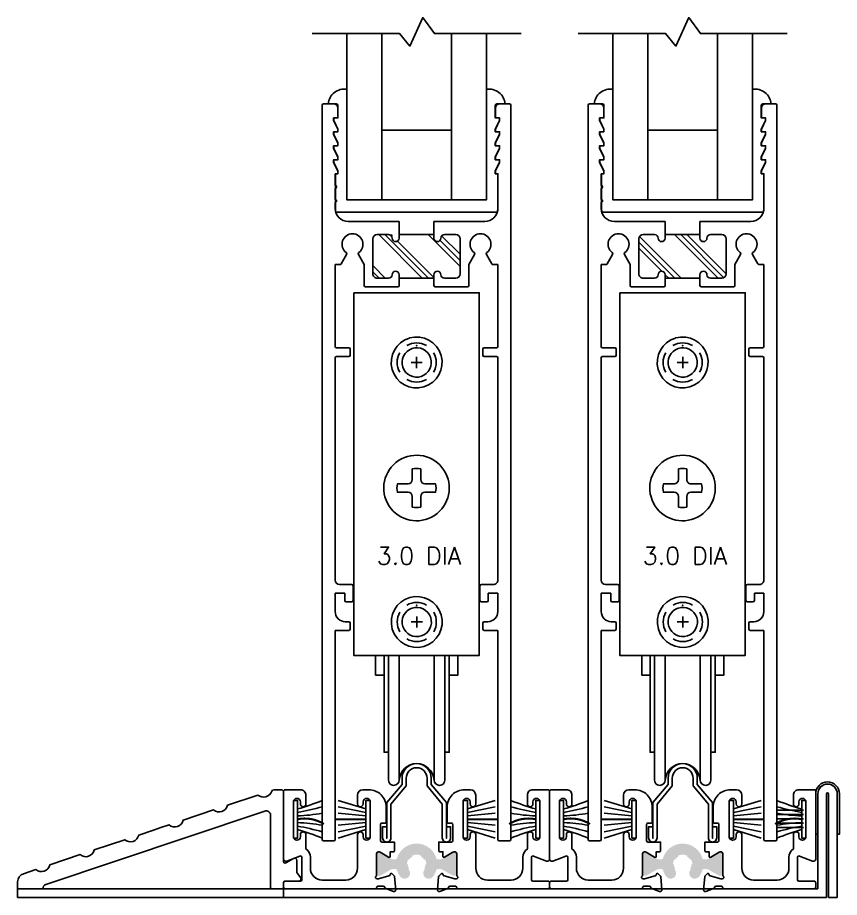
# Model space of a CAD drawing. Extents: x -239 to 68, y 0 to 111.
# Drawn here: x -4.44 to 1.46, y 9.12 to 15.42 of the extents above; entities that cross this region are included whole.
import ezdxf
from ezdxf.enums import TextEntityAlignment as Align

# ---------------------------------------------------------------- set-up
doc = ezdxf.new("R2010")
doc.units = 0
doc.header["$LTSCALE"] = 0.25
doc.header["$MEASUREMENT"] = 0
doc.layers.get('0').update_dxf_attribs({"linetype": 'CONTINUOUS'})
for name, color, linetype in [('FRAME', 1, 'CONTINUOUS'), ('GLASS', 7, 'CONTINUOUS'), ('HARDWARE', 7, 'CONTINUOUS'), ('HEM COVER', 4, 'CONTINUOUS'), ('RISER', 7, 'CONTINUOUS'), ('SEAL', 7, 'CONTINUOUS'), ('SILL-PAN', 7, 'CONTINUOUS'), ('VENT', 5, 'CONTINUOUS')]:
    doc.layers.add(name, color=color, linetype=linetype)
doc.styles.get("Standard").update_dxf_attribs({"font": 'simplex.shx'})

# ---------------------------------------------------------------- blocks, each defined once
blk = doc.blocks.new('*U62')
blk.add_lwpolyline([(1.178999999999973, 0.4999999999999998), (1.161000000000001, 0.4999999999999998), (1.161000000000001, 0.480000000000018), (1.190999999999974, 0.4199999999999589), (1.190999999999974, 0.399999999999977), (1.161000000000001, 0.399999999999977), (1.161000000000001, 0.3799999999999952), (1.190999999999974, 0.3200000000000498), (1.190999999999974, 0.300000000000068), (1.161000000000001, 0.300000000000068), (1.161000000000001, 0.2800000000000862), (1.190999999999974, 0.2200000000000271), (1.190999999999974, 0.2000000000000453), (1.161000000000001, 0.2000000000000453), (1.161000000000001, 0.1800000000000634), (1.190999999999974, 0.1200000000000043), (1.190999999999974, 0.1000000000000225), (1.161000000000001, 0.1000000000000225), (1.161000000000001, 0.03100000000006253, 0.4142139999999954), (1.192000000000007, -2.220446049250313e-16), (1.230339869376507, -2.220446049250313e-16, -0.4380244531848635), (1.096000254952798, -0.1052151629097582), (1.096000254952799, 0.6874999999999998), (0.09600025495279851, 0.6875), (0.09600025495279807, -0.105215162909758, -0.438024453184864), (-0.03833935947085365, 0), (0, 0, 0.4142139999999956), (0.03099999999994907, 0.03100000000006276), (0.03100000000000591, 0.1000000000000227), (0.0009999999999763531, 0.1000000000000227), (0.0009999999999763531, 0.1200000000000045), (0.03100000000000591, 0.1800000000000637), (0.03100000000000591, 0.2000000000000455), (0.0009999999999763531, 0.2000000000000455), (0.0009999999999763531, 0.2200000000000273), (0.03100000000000591, 0.2800000000000864), (0.03100000000000591, 0.3000000000000682), (0.0009999999999763531, 0.3000000000000682), (0.0009999999999763531, 0.32000000000005), (0.03100000000000591, 0.3799999999999955), (0.03100000000000591, 0.3999999999999773), (0.0009999999999763531, 0.3999999999999773), (0.0009999999999763531, 0.4199999999999591), (0.03100000000000591, 0.4800000000000182), (0.03100000000000591, 0.5), (0.01299999999997681, 0.5), (0.01299999999997681, 0.7133754257187093), (0.01300019121464402, 0.7490000000000236, -0.07261590053226498), (0.01692404846613726, 0.7758754257185956), (1.175076333963091, 0.7758754257185954, -0.07261590053111118), (1.179000191214641, 0.7490000000000234), (1.178999999999974, 0.713375425718709)], format="xyb", close=True)
at = {"layer": 'GLASS'}
for p, q in [((0.0959932770964023, -0.5044241481047927), (0.09600025495279851, 0.6874999999999999)), ((0.09600025495279851, 0.6874999999999999), (1.096000254952799, 0.6874999999999999)), ((0.3460002549527985, 0.6874999999999999), (0.3459932770964023, -0.5044241481047927)), ((0.8459932770964023, -0.5044241481047927), (0.8460002549527985, 0.6874999999999999)), ((1.096000254952799, 0.6874999999999999), (1.095993277096402, -0.5044241481047927)), ((0.8460002549527985, 0.1874999999999999), (0.3460002549527985, 0.1874999999999999))]:
    blk.add_line(p, q, dxfattribs=at)
blk = doc.blocks.new('3752 RISER')
at = {"color": 1}
blk.add_lwpolyline([(0.1218843201728106, -0.3641737218113388), (0.09500000000000419, -0.3276602540378466), (0.09500000000000419, -0.2405247913859316, 0.5773502691896355), (0.07100000000000328, -0.2266683849253806), (0.01500000000000234, -0.2590000000000021, -0.5773502691896304), (1.77635683940025e-15, -0.2503397459621564), (-1.77635683940025e-15, 0.2503397459621564, 0.414213562373091), (-0.01600000000000179, 0.2663397459621546), (-0.07014949138756954, 0.2663397459621546, 0.3218493606504528), (-0.08531048291560417, 0.2554528991856433, -0.5303409811657501), (-0.184236502029675, 0.2280456685153265), (-0.4021101889183942, 0.1549996478231659, -0.564932682866004), (-0.5028087322722588, 0.1212386738086391), (-0.7206824191609691, 0.04819265311646426, -0.5649326828659461), (-0.8213809625148336, 0.01443167910195164), (-0.8798903550093886, -0.005184633247994341), (-0.9325035645684343, -0.02282414561415358), (-1.039254649403535, -0.05861434159021606, -0.564932682866004), (-1.1399531927574, -0.09237531560474643), (-1.357826879646109, -0.1654213362969212, -0.5649326828659461), (-1.458525422999974, -0.1991823103114303), (-1.676399109888662, -0.2722283310035944, -0.5649326828660137), (-1.777097653242528, -0.3059893050181106), (-1.865708433547066, -0.3356976419178341, 0.3223425503140719), (-1.907999999999999, -0.3944818034506898), (-1.907999999999999, -0.4436602540378463), (-1.727101774400115, -0.4436602540378463, -0.3249412314732663), (-1.705957363416056, -0.4139764934019734), (-0.1697931056517668, 0.1010498402577316), (-0.1348542167735314, 0.1127637229041678, -0.5124674007691762), (-0.09399999999999942, 0.08337164213773995), (-0.09399999999999942, -0.3858344081262803), (-0.09399999999999942, -0.4336602540378447, 0.4142135623730951), (-0.08399999999999963, -0.4436602540378463), (-0.00999999999999801, -0.4436602540378463, 0.414213562373108), (1.77635683940025e-15, -0.4336602540378447), (1.77635683940025e-15, -0.3996602540378458, -0.4142135623730951), (0.01000000000000156, -0.3896602540378442), (0.1090000000000018, -0.3896602540378442, 0.614985551733185)], format="xyb", close=True, dxfattribs=at)
blk = doc.blocks.new('3749-SILL')
h = blk.add_hatch(color=7)
h.dxf.hatch_style = 1
edge = h.paths.add_edge_path()
edge.add_arc((0.9540000000000077, -0.5239998801021031), 0.06889742808219167, 59.999999999995, 119.9999999999948, ccw=False)
edge.add_line((0.9884487140411125, -0.4643329571275103), (0.985495967123299, -0.4694472648110448))
edge.add_arc((0.9540000000000077, -0.523999880102096), 0.06299193424657525, 30.000000000000625, 59.99999999999619, ccw=False)
edge.add_line((1.008552615291066, -0.4925039129788047), (1.013666922974593, -0.4895511660610055))
edge.add_arc((0.9540000000000077, -0.5239998801021031), 0.06889742808219167, 5.9117155615240335e-12, 30.000000000002785, ccw=False)
edge.add_line((1.022897428082203, -0.523999880102096), (1.01699193424659, -0.523999880102096))
edge.add_arc((0.9540000000000077, -0.523999880102096), 0.06299193424657525, -30.000000000000625, 0, ccw=False)
edge.add_line((1.008552615291066, -0.5554958472253873), (1.013666922974593, -0.5584485941432007))
edge.add_arc((0.9540000000000077, -0.5239998801021031), 0.06889742808219167, 323.1301023541607, 329.99999999999716, ccw=False)
edge.add_arc((1.040613909589055, -0.588960312293878), 0.03936995890410953, 143.1301023541601, 323.1301023541457)
edge.add_arc((0.9540000000000077, -0.5239998801021031), 0.1476373458904107, 323.1301023541566, 343.8304322988947)
edge.add_arc((1.103359578905156, -0.5673068348966197), 0.007873991780821906, 90, 163.8304322988909, ccw=False)
edge.add_line((1.103359578905156, -0.5594328431158004), (1.125148285231191, -0.5594328431158004))
edge.add_arc((1.125148285231191, -0.5909288102390864), 0.03149596712328762, 60.00000000001222, 90, ccw=False)
edge.add_line((1.140896268792829, -0.5636525025935555), (1.213589360971767, -0.6056218789312968))
edge.add_arc((1.21752635686218, -0.5988028020199128), 0.007873991780821906, 239.9999999999947, 270)
edge.add_line((1.21752635686218, -0.606676793800732), (1.225652716438361, -0.606676793800732))
edge.add_arc((1.225652716438361, -0.5909288102390864), 0.01574798356164381, 270, 360)
edge.add_line((1.241400700000014, -0.5909288102390864), (1.241400700000014, -0.4570709499651144))
edge.add_arc((1.225652716438361, -0.4570709499651144), 0.01574798356164381, 0, 90)
edge.add_line((1.225652716438361, -0.4413229664034688), (1.217526356862166, -0.4413229664034759))
edge.add_arc((1.217526356862166, -0.4491969581842881), 0.007873991780821906, 90, 119.9999999999416)
edge.add_line((1.213589360971767, -0.4423778812729111), (1.140896268792829, -0.4843472576106365))
edge.add_arc((1.125148285231191, -0.4570709499651144), 0.03149596712328762, 270, 299.9999999999958, ccw=False)
edge.add_line((1.125148285231191, -0.4885669170883986), (1.103359578905156, -0.4885669170883986))
edge.add_arc((1.103359578905156, -0.4806929253075793), 0.007873991780821906, 196.1695677010595, 270, ccw=False)
edge.add_arc((0.9540000000000077, -0.5239998801021031), 0.1476373458904107, 16.16956770111066, 90)
edge.add_arc((0.9540000000000077, -0.5239998801021031), 0.1476373458904107, 90, 163.8304322988893)
edge.add_arc((0.8046404210948594, -0.4806929253075793), 0.007873991780821906, 270, 343.8304322989405, ccw=False)
edge.add_line((0.8046404210948594, -0.4885669170883986), (0.7828517147688245, -0.4885669170883986))
edge.add_arc((0.7828517147688245, -0.4570709499651144), 0.03149596712328762, 239.9999999999818, 270, ccw=False)
edge.add_line((0.7671037312071718, -0.4843472576106365), (0.6944106390282485, -0.4423778812729111))
edge.add_arc((0.6904736431378353, -0.4491969581842881), 0.007873991780821906, 59.99999999996886, 90)
edge.add_line((0.6904736431378353, -0.4413229664034688), (0.6823472835616542, -0.4413229664034759))
edge.add_arc((0.6823472835616542, -0.4570709499651144), 0.01574798356164381, 90, 180)
edge.add_line((0.6665993000000014, -0.4570709499651144), (0.6665993000000014, -0.5909288102390864))
edge.add_arc((0.6823472835616542, -0.5909288102390864), 0.01574798356164381, 180, 270)
edge.add_line((0.6823472835616542, -0.606676793800732), (0.6904736431378353, -0.606676793800732))
edge.add_arc((0.6904736431378353, -0.5988028020199128), 0.007873991780821906, 270, 300.0000000000052)
edge.add_line((0.6944106390282485, -0.6056218789312968), (0.767103731207186, -0.5636525025935555))
edge.add_arc((0.7828517147688245, -0.5909288102390864), 0.03149596712328762, 90, 119.9999999999878, ccw=False)
edge.add_line((0.7828517147688245, -0.5594328431158004), (0.8046404210948594, -0.5594328431158004))
edge.add_arc((0.8046404210948594, -0.5673068348966197), 0.007873991780821906, 16.1695677011092, 90, ccw=False)
edge.add_arc((0.9540000000000077, -0.5239998801021031), 0.1476373458904107, 196.1695677011054, 216.8698976458435)
edge.add_arc((0.8673860904109603, -0.588960312293878), 0.03936995890410953, 216.8698976458544, 396.8698976458398)
edge.add_arc((0.9540000000000077, -0.5239998801021031), 0.06889742808219167, 209.9999999999977, 216.8698976458392, ccw=False)
edge.add_line((0.8943330770254221, -0.5584485941431936), (0.8994473847089637, -0.5554958472253873))
edge.add_arc((0.9540000000000077, -0.523999880102096), 0.06299193424657525, 180, 210.000000000007, ccw=False)
edge.add_line((0.8910080657534394, -0.523999880102096), (0.8851025719178125, -0.523999880102096))
edge.add_arc((0.9540000000000077, -0.5239998801021031), 0.06889742808219167, 149.9999999999972, 179.9999999999941, ccw=False)
edge.add_line((0.8943330770254221, -0.4895511660610055), (0.8994473847089637, -0.4925039129788047))
edge.add_arc((0.9540000000000077, -0.523999880102096), 0.06299193424657525, 119.99999999999261, 149.999999999993, ccw=False)
edge.add_line((0.9225040328767307, -0.4694472648110448), (0.9195512859589172, -0.4643329571275103))
for points in [[(0.5300000000000011, -0.5540004872134574), (0.5300000000000011, -0.3659999999999997), (0.5300000000000153, -0.3119999999999976, -0.414213562373095), (0.5500000000000114, -0.2920000000000016), (0.5505000000000138, -0.2920000000000087, -0.4142135623732017), (0.5700000000000216, -0.3114999999999952), (0.5699999999999363, -0.3275000000000006, 0.4142135623732224), (0.5944999999999254, -0.3520000000000039), (0.5954999999999302, -0.3519999999999897, 0.414213562373095), (0.6199999999999193, -0.3275000000000006), (0.6200000000000045, -0.0764999999999958, 0.4142135623730526), (0.5955000000000155, -0.05200000000000671), (0.5945000000000107, -0.0519999999999925, 0.4142135623730949), (0.5700000000000216, -0.07650000000001), (0.5700000000000358, -0.09250000000000114, -0.4142135623733084), (0.5505000000000138, -0.112000000000009), (0.549500000000009, -0.1119999999999948, -0.4142135623733084), (0.5300000000000011, -0.09250000000000114), (0.5300000000000011, -0.03000000000000114, -0.414213562373017), (0.5700000000000074, 0.009999999999990905), (0.5927576328495547, 0.009999999999990905), (0.610000000000003, 0.009999999999990905, -0.4142135623731044), (0.735000000000003, -0.1150000000000126), (0.7349999999999994, -0.2199999999999989, -0.4142135623736153), (0.7249999999999943, -0.2299999999999969), (0.7050000000000125, -0.2299999999999969, 0.4142135623737195), (0.6949999999999932, -0.2400000000000091), (0.6950000000000216, -0.3549999999999969, 0.414213562372991), (0.7050000000000125, -0.365000000000002), (0.7950155772184502, -0.3650000000000091), (0.7950155772184644, -0.4250000000000043, -0.4142135623736153), (0.7850155772184593, -0.4350000000000023), (0.7649845850430097, -0.4350000000000023), (0.7649845850429955, -0.4678652431251606, -0.5855240683197985), (0.7530129458922943, -0.4745834136928337), (0.6932613134322736, -0.4381108614683598, 0.1378721067474893), (0.6871101301893816, -0.4363818418366989), (0.6784052314997382, -0.436381841836706, 0.414213562373095), (0.6665989560165713, -0.448188117319873), (0.6665989560165713, -0.599811642884335, -0.213421765283858), (0.6626635308555109, -0.6086115210648249, 0.6885002580693733), (0.6705343811776316, -0.6292176747285172), (0.6768509058451855, -0.6292176747285101, 0.06554346281524685), (0.6799065947919587, -0.6288153856468188), (0.7557098215109761, -0.6085039722637777, 0.2679491924307935), (0.7640581189656785, -0.6001556748090753), (0.7652527777641325, -0.5956971474755353, -0.5773502691896111), (0.778420967001594, -0.5921687418035848), (0.7927361969683915, -0.6064839717703894, -0.1763269807084598), (0.7961492485542294, -0.6138032845162744), (0.8042939102109443, -0.7068971932408363, -0.5486187866267667), (0.7884945771375129, -0.7190204479001654), (0.7329722902087639, -0.6988119881197026, -0.2637246696229036), (0.7254171660954682, -0.6899510977373229, 0.3595082375522588), (0.7138240579492532, -0.6803782018222595), (0.6784052314997382, -0.6803782018222524, 0.4142135623732713), (0.6665989560165713, -0.6921844773054335), (0.6665989560165713, -0.7000004872134671), (0.01000000000000512, -0.70000048721346, -0.4142135623733031), (0, -0.6900004872134691), (0, -0.656000487213463, -0.4142135623734073), (0.01000000000000512, -0.646000487213465), (0.1200000000000045, -0.6460004872134721, 0.414213562372991), (0.1299999999999955, -0.6360004872134599), (0.1299999999999955, -0.4746324154477151, 0.5285491067761589), (0.1163456096550419, -0.4653240626822353), (0.02184702455195975, -0.5024235072041847, -0.5285491067762694), (1.4210854715202e-14, -0.4875301427794199), (0, 0, -0.4142135623734073), (0.01000000000000512, 0.00999999999999801), (0.1200000000000045, 0.01000000000000512, -0.414213562373147), (0.1599999999999966, -0.03000000000000114), (0.1599999999999966, -0.09250000000000114, -0.4142135623731486), (0.140500000000003, -0.1120000000000019), (0.1394999999999982, -0.1119999999999948, -0.4142135623732018), (0.1200000000000045, -0.09249999999999403), (0.1200000000000045, -0.0764999999999958, 0.4142135623732225), (0.09550000000000125, -0.0519999999999996), (0.09450000000001069, -0.05200000000000671, 0.414213562373095), (0.06999999999999318, -0.0764999999999958), (0.07000000000007844, -0.3275000000000006, 0.4142135623732648), (0.09450000000008174, -0.3520000000000039), (0.09550000000008652, -0.3520000000000039, 0.4142135623732649), (0.1200000000000898, -0.3275000000000006), (0.1200000000000045, -0.3114999999999952, -0.4142135623731485), (0.1394999999999982, -0.2919999999999945), (0.1400000000000006, -0.2920000000000016, -0.414213562373043), (0.1599999999999966, -0.3119999999999976), (0.1599999999999966, -0.4147658972593291, -0.2504916501726727), (0.1920000000000073, -0.474632415447708), (0.1920000000000073, -0.5530004872134668, 0.4142135623731071), (0.277000000000001, -0.6380004872134695), (0.4450000000000216, -0.6380004872134624, 0.4142135623730828), (0.5300000000000296, -0.5530004872134597)], [(1.378000000000014, -0.5540004872134574), (1.378000000000014, -0.3659999999999997), (1.378, -0.3119999999999976, 0.414213562373095), (1.358000000000004, -0.2920000000000016), (1.357500000000002, -0.2920000000000087, 0.4142135623732017), (1.337999999999994, -0.3114999999999952), (1.338000000000079, -0.3275000000000006, -0.4142135623732224), (1.31350000000009, -0.3520000000000039), (1.312500000000085, -0.3519999999999897, -0.414213562373095), (1.288000000000096, -0.3275000000000006), (1.288000000000011, -0.0764999999999958, -0.4142135623730526), (1.3125, -0.05200000000000671), (1.313500000000005, -0.0519999999999925, -0.4142135623730949), (1.337999999999994, -0.07650000000001), (1.33799999999998, -0.09250000000000114, 0.4142135623733084), (1.357500000000002, -0.112000000000009), (1.358500000000006, -0.1119999999999948, 0.4142135623733084), (1.378000000000014, -0.09250000000000114), (1.378000000000014, -0.03000000000000114, 0.414213562373017), (1.338000000000008, 0.009999999999990905), (1.315242367150461, 0.009999999999990905), (1.298000000000012, 0.009999999999990905, 0.4142135623731044), (1.173000000000012, -0.1150000000000126), (1.173000000000016, -0.2199999999999989, 0.4142135623736153), (1.183000000000021, -0.2299999999999969), (1.203000000000003, -0.2299999999999969, -0.4142135623737195), (1.213000000000022, -0.2400000000000091), (1.212999999999994, -0.3549999999999969, -0.414213562372991), (1.203000000000003, -0.365000000000002), (1.112984422781565, -0.3650000000000091), (1.112984422781551, -0.4250000000000043, 0.4142135623736153), (1.122984422781556, -0.4350000000000023), (1.143015414957006, -0.4350000000000023), (1.14301541495702, -0.4678652431251606, 0.5855240683197985), (1.154987054107721, -0.4745834136928337), (1.214738686567742, -0.4381108614683598, -0.1378721067474893), (1.220889869810634, -0.4363818418366989), (1.229594768500277, -0.436381841836706, -0.414213562373095), (1.241401043983444, -0.448188117319873), (1.241401043983444, -0.599811642884335, 0.213421765283858), (1.245336469144505, -0.6086115210648249, -0.6885002580693733), (1.237465618822384, -0.6292176747285172), (1.23114909415483, -0.6292176747285101, -0.06554346281524685), (1.228093405208057, -0.6288153856468188), (1.152290178489039, -0.6085039722637777, -0.2679491924307935), (1.143941881034337, -0.6001556748090753), (1.142747222235883, -0.5956971474755353, 0.5773502691896111), (1.129579032998421, -0.5921687418035848), (1.115263803031624, -0.6064839717703894, 0.1763269807084598), (1.111850751445786, -0.6138032845162744), (1.103706089789071, -0.7068971932408363, 0.5486187866267667), (1.119505422862503, -0.7190204479001654), (1.175027709791252, -0.6988119881197026, 0.2637246696229036), (1.182582833904547, -0.6899510977373229, -0.3595082375522588), (1.194175942050762, -0.6803782018222595), (1.229594768500277, -0.6803782018222524, -0.4142135623732713), (1.241401043983444, -0.6921844773054335), (1.241401043983444, -0.7000004872134671), (1.89800000000001, -0.70000048721346, 0.4142135623733031), (1.908000000000015, -0.6900004872134691), (1.908000000000015, -0.656000487213463, 0.4142135623734073), (1.89800000000001, -0.646000487213465), (1.788000000000011, -0.6460004872134721, -0.414213562372991), (1.77800000000002, -0.6360004872134599), (1.77800000000002, -0.4746324154477151, -0.5285491067761589), (1.791654390344974, -0.4653240626822353), (1.886152975448056, -0.5024235072041847, 0.5285491067762694), (1.908000000000001, -0.4875301427794199), (1.908000000000015, 0, 0.4142135623734073), (1.89800000000001, 0.00999999999999801), (1.788000000000011, 0.01000000000000512, 0.414213562373147), (1.748000000000019, -0.03000000000000114), (1.748000000000019, -0.09250000000000114, 0.4142135623731486), (1.767500000000013, -0.1120000000000019), (1.768500000000017, -0.1119999999999948, 0.4142135623732018), (1.788000000000011, -0.09249999999999403), (1.788000000000011, -0.0764999999999958, -0.4142135623732225), (1.812500000000014, -0.0519999999999996), (1.813500000000005, -0.05200000000000671, -0.414213562373095), (1.838000000000022, -0.0764999999999958), (1.837999999999937, -0.3275000000000006, -0.4142135623732648), (1.813499999999934, -0.3520000000000039), (1.812499999999929, -0.3520000000000039, -0.4142135623732649), (1.787999999999926, -0.3275000000000006), (1.788000000000011, -0.3114999999999952, 0.4142135623731485), (1.768500000000017, -0.2919999999999945), (1.768000000000015, -0.2920000000000016, 0.414213562373043), (1.748000000000019, -0.3119999999999976), (1.748000000000019, -0.4147658972593291, 0.2504916501726727), (1.716000000000008, -0.474632415447708), (1.716000000000008, -0.5530004872134668, -0.4142135623731071), (1.631000000000014, -0.6380004872134695), (1.462999999999994, -0.6380004872134624, -0.4142135623730828), (1.377999999999986, -0.5530004872134597)]]:
    blk.add_lwpolyline(points, format="xyb")
blk = doc.blocks.new('3310-Thermal Mammoth B Rail')
at = {"linetype": 'Continuous'}
h = blk.add_hatch(dxfattribs=at)
h.set_pattern_fill('PLAST', angle=45, style=0)
h.set_pattern_definition([(45, (0, 0), (-0.1767766952966369, 0.1767766952966369), []), (45, (-0.02209708691207961, 0.02209708691207961), (-0.1767766952966369, 0.1767766952966369), []), (45, (-0.04419417382415922, 0.04419417382415922), (-0.1767766952966369, 0.1767766952966369), [])])
h.paths.add_polyline_path([(-0.1499999999999915, 0.3239999999999981), (-0.1509999999999962, 0.3239999999999945, -0.4142135623731167), (-0.1749999999999972, 0.347999999999999), (-0.1749999999999972, 0.3740000000000094), (-0.2819999999999965, 0.3740000000000094, 0.4142135623730951), (-0.3130000000000024, 0.3430000000000035), (-0.3130000000000024, 0.09300000000000352, 0.4142135623731119), (-0.2819999999999965, 0.06199999999999761), (-0.2000000000000028, 0.06199999999999761, 0.4142135623730743), (-0.1749999999999972, 0.0870000000000033), (-0.1749999999999972, 0.08800000000000097, -0.414213562373095), (-0.1509999999999962, 0.1120000000000019), (-0.1499999999999915, 0.1119999999999983, -0.4142135623730742), (-0.125, 0.0870000000000033), (-0.125, 0.06199999999999761), (0.125, 0.06199999999999761), (0.125, 0.0870000000000033, -0.4142135623730951), (0.1499999999999915, 0.1120000000000019), (0.1509999999999962, 0.1120000000000019, -0.414213562373095), (0.1749999999999972, 0.08800000000000097), (0.1749999999999972, 0.0870000000000033, 0.414213562373095), (0.2000000000000028, 0.06199999999999761), (0.2819999999999965, 0.06199999999999761, 0.4142135623731117), (0.3130000000000024, 0.09299999999999642), (0.3130000000000024, 0.3430000000000035, 0.4142135623730951), (0.2819999999999965, 0.3740000000000094), (0.1749999999999972, 0.3740000000000094), (0.1749999999999972, 0.347999999999999, -0.414213562373095), (0.1509999999999962, 0.3239999999999981), (0.1499999999999915, 0.3239999999999981, -0.4142135623730743), (0.125, 0.3490000000000038), (0.125, 0.3740000000000094), (-0.125, 0.3740000000000094), (-0.125, 0.3490000000000038, -0.4142135623730951)])
at = {"ltscale": 0.25}
for p, q in [((-0.6755000000000013, 1.300999999999991), (-0.6755000000000022, -3.960000000000006)), ((-0.5735000000000028, 1.310999999999996), (-0.6655000000000024, 1.310999999999991)), ((-0.5635000000000021, 1.210999999999993), (-0.5635000000000021, 1.300999999999997)), ((0.5664999999999978, 1.300999999999995), (0.5664999999999978, 1.210999999999993)), ((0.668499999999999, 1.310999999999993), (0.5764999999999976, 1.310999999999995)), ((0.6784999999999979, -3.960000000000007), (0.6784999999999988, 1.300999999999993)), ((-0.5935000000000015, 1.190999999999994), (-0.5935000000000015, 1.210999999999993)), ((-0.5935000000000015, 1.210999999999993), (-0.5635000000000021, 1.210999999999993)), ((0.5664999999999978, 1.210999999999993), (0.596499999999998, 1.210999999999993)), ((0.596499999999998, 1.210999999999993), (0.596499999999998, 1.190999999999994)), ((-0.5635000000000021, 1.130999999999993), (-0.5935000000000015, 1.190999999999994)), ((0.596499999999998, 1.190999999999994), (0.5664999999999978, 1.130999999999993)), ((-0.5935000000000015, 1.090999999999994), (-0.5935000000000015, 1.110999999999994)), ((-0.5935000000000015, 1.110999999999994), (-0.5635000000000021, 1.110999999999994)), ((-0.5635000000000021, 1.030999999999993), (-0.5935000000000015, 1.090999999999994)), ((-0.5635000000000021, 1.110999999999994), (-0.5635000000000021, 1.130999999999993)), ((0.5664999999999978, 1.130999999999993), (0.5664999999999978, 1.110999999999994)), ((0.5664999999999978, 1.110999999999994), (0.596499999999998, 1.110999999999994)), ((0.596499999999998, 1.090999999999994), (0.5664999999999978, 1.030999999999993)), ((0.596499999999998, 1.110999999999994), (0.596499999999998, 1.090999999999994)), ((-0.5935000000000015, 0.9909999999999934), (-0.5935000000000015, 1.010999999999993)), ((-0.5935000000000015, 1.010999999999993), (-0.5635000000000021, 1.010999999999994)), ((-0.5635000000000021, 1.010999999999994), (-0.5635000000000021, 1.030999999999993)), ((0.5664999999999978, 1.030999999999993), (0.5664999999999978, 1.010999999999994)), ((0.5664999999999978, 1.010999999999994), (0.596499999999998, 1.010999999999995)), ((0.596499999999998, 1.010999999999995), (0.596499999999998, 0.9909999999999934)), ((-0.5635000000000021, 0.9309999999999929), (-0.5935000000000015, 0.9909999999999934)), ((0.596499999999998, 0.9909999999999934), (0.5664999999999978, 0.9309999999999929)), ((-0.5935000000000015, 0.8909999999999938), (-0.5935000000000015, 0.9109999999999934)), ((-0.5935000000000015, 0.9109999999999934), (-0.5635000000000021, 0.9109999999999934)), ((-0.5635000000000021, 0.8309999999999933), (-0.5935000000000015, 0.8909999999999938)), ((-0.5635000000000021, 0.9109999999999934), (-0.5635000000000021, 0.9309999999999929)), ((0.5664999999999978, 0.9309999999999929), (0.5664999999999978, 0.9109999999999934)), ((0.5664999999999978, 0.9109999999999934), (0.596499999999998, 0.9109999999999943)), ((0.596499999999998, 0.8909999999999938), (0.5664999999999978, 0.8309999999999933)), ((0.596499999999998, 0.9109999999999943), (0.596499999999998, 0.8909999999999938)), ((-0.5635000000000021, 0.8109999999999937), (-0.5635000000000021, 0.8309999999999933)), ((0.5664999999999978, 0.8309999999999933), (0.5664999999999978, 0.8109999999999937)), ((-0.5815000000000019, 0.561999999999995), (-0.5815000000000028, 0.810999999999992)), ((-0.5815000000000028, 0.810999999999992), (-0.5635000000000021, 0.8109999999999937)), ((0.5664999999999978, 0.8109999999999937), (0.5844999999999976, 0.8109999999999937)), ((0.5844999999999976, 0.8109999999999937), (0.5844999999999976, 0.7256280083870292)), ((0.5844999999999976, 0.7056280083870297), (0.5844999999999985, 0.6256280083870296)), ((0.5844999999999985, 0.60562800838703), (0.5844999999999985, 0.5619999999999941)), ((-0.1235000000000036, 0.4679999999999974), (-0.4875000000000016, 0.4679999999999946)), ((-0.1235000000000026, 0.3739999999999943), (-0.1235000000000036, 0.4679999999999974)), ((0.4904999999999982, 0.4679999999999938), (0.125, 0.4680000000000071)), ((0.125, 0.4680000000000071), (0.125, 0.3740000000000094)), ((-0.3115000000000032, 0.09299999999999198), (-0.3115000000000023, 0.3429999999999946)), ((-0.2805000000000026, 0.3739999999999943), (-0.198500000000001, 0.3739999999999943)), ((-0.1235000000000026, 0.3489999999999931), (-0.1235000000000026, 0.3739999999999943)), ((0.1264999999999974, 0.3739999999999943), (0.1264999999999983, 0.3489999999999931)), ((0.2014999999999967, 0.3739999999999943), (0.2834999999999974, 0.3739999999999943)), ((0.314499999999998, 0.3429999999999946), (0.314499999999998, 0.09299999999999198)), ((-0.5386132486540545, 0.1645077321642079), (-0.4997048575403289, 0.2318990424139455)), ((-0.4152951424596649, 0.2318990424139278), (-0.3735000000000026, 0.1595077321642124)), ((0.3764999999999974, 0.1595077321642107), (0.4182951424596704, 0.2318990424139438)), ((0.5027048575403334, 0.2318990424139287), (0.541613248654051, 0.1645077321642079)), ((-0.5815000000000028, -0.4270000000000067), (-0.5815000000000028, 0.1595077321642071)), ((-0.5815000000000028, 0.1595077321642071), (-0.5472735026918985, 0.1595077321642089)), ((-0.3735000000000026, 0.1595077321642124), (-0.3735000000000017, 0.009999999999991793)), ((0.3764999999999974, 0.00999999999999357), (0.3764999999999974, 0.1595077321642107)), ((0.550273502691895, 0.1595077321642089), (0.5844999999999976, 0.1595077321642071)), ((0.5844999999999976, 0.1595077321642071), (0.5844999999999976, -0.4270000000000067)), ((-0.1235000000000017, 0.009999999999991793), (-0.1235000000000026, 0.08699999999999175)), ((0.1264999999999974, 0.08699999999999175), (0.1264999999999974, 0.009999999999991793)), ((-0.198500000000001, 0.06199999999999317), (-0.2805000000000026, 0.06199999999999228)), ((0.2834999999999983, 0.06199999999999317), (0.2014999999999967, 0.06199999999999228)), ((-0.3635000000000019, -7.993605777301127e-15), (-0.1335000000000015, -7.993605777301127e-15)), ((0.1364999999999972, -7.993605777301127e-15), (0.3664999999999976, -6.217248937900877e-15)), ((-0.4835000000000029, -0.4370000000000074), (-0.5715000000000039, -0.4370000000000065)), ((0.5744999999999978, -0.4370000000000065), (0.4864999999999986, -0.4370000000000074)), ((-0.571500000000003, -0.499000000000005), (-0.4835000000000029, -0.4990000000000059)), ((-0.4735000000000031, -0.4890000000000061), (-0.4735000000000031, -0.4470000000000072)), ((0.4764999999999988, -0.4470000000000072), (0.4764999999999988, -0.4890000000000061)), ((0.4864999999999986, -0.4990000000000059), (0.5744999999999978, -0.499000000000005)), ((-0.5815000000000019, -2.102000000000007), (-0.5815000000000028, -0.5090000000000048)), ((0.5844999999999976, -0.5090000000000048), (0.5844999999999976, -2.102000000000007)), ((-0.4635000000000025, -2.133000000000007), (-0.5505000000000013, -2.133000000000007)), ((-0.4535000000000027, -2.248000000000008), (-0.4535000000000027, -2.143000000000007)), ((0.4564999999999984, -2.143000000000007), (0.4564999999999975, -2.248000000000008)), ((0.5534999999999979, -2.133000000000007), (0.4664999999999981, -2.133000000000007)), ((-0.5815000000000037, -2.328000000000008), (-0.5815000000000028, -2.195000000000007)), ((-0.5815000000000028, -2.195000000000007), (-0.5135000000000032, -2.195000000000008)), ((-0.5135000000000032, -2.195000000000008), (-0.5135000000000032, -2.248000000000008)), ((0.516499999999998, -2.248000000000008), (0.516499999999998, -2.195000000000008)), ((0.516499999999998, -2.195000000000008), (0.5844999999999985, -2.195000000000007)), ((0.5844999999999985, -2.195000000000007), (0.5844999999999985, -2.328000000000008)), ((-0.5035000000000034, -2.258000000000008), (-0.4635000000000025, -2.258000000000008)), ((0.4664999999999973, -2.258000000000008), (0.5064999999999982, -2.258000000000008)), ((-0.483500000000002, -2.400000000000008), (-0.5095000000000036, -2.400000000000008)), ((-0.4735000000000023, -2.452000000000008), (-0.4735000000000023, -2.410000000000008)), ((0.4764999999999988, -2.410000000000008), (0.4764999999999988, -2.452000000000008)), ((0.5124999999999984, -2.400000000000008), (0.4864999999999986, -2.400000000000008)), ((-0.5815000000000028, -3.960000000000006), (-0.5815000000000028, -2.462000000000005)), ((-0.5815000000000028, -2.462000000000005), (-0.483500000000002, -2.462000000000008)), ((0.4864999999999986, -2.462000000000008), (0.5844999999999985, -2.462000000000011)), ((0.5844999999999985, -2.462000000000011), (0.5844999999999985, -3.960000000000006)), ((-0.6655000000000024, -3.970000000000006), (-0.5915000000000026, -3.970000000000006)), ((0.5944999999999983, -3.970000000000006), (0.6684999999999981, -3.970000000000007))]:
    blk.add_line(p, q, dxfattribs=at)
at = {"color": 7}
for p, q in [((-0.1235000000000026, 0.3740000000000094), (0.125, 0.3740000000000094)), ((0.125, 0.06199999999999761), (-0.125, 0.06199999999999761))]:
    blk.add_line(p, q, dxfattribs=at)
at = {"color": 7, "ltscale": 0.25}
for p, q in [((-0.1235000000000026, 0.3739999999999943), (0.001499999999997392, 0.3739999999999943)), ((0.001499999999997392, 0.3739999999999943), (0.1264999999999974, 0.3739999999999943))]:
    blk.add_line(p, q, dxfattribs=at)
at = {"ltscale": 0.25}
for centre, radius, start, end in [((-0.6655000000000018, 1.300999999999991), 0.009999999999999565, 90.00000000000382, 180.0000000000013), ((-0.5735000000000021, 1.300999999999996), 0.01000000000000001, 1.272221872585406e-12, 90.00000000000382), ((0.5764999999999976, 1.300999999999995), 0.009999999999999787, 90, 180), ((0.6684999999999989, 1.300999999999993), 0.009999999999999898, 1.27222187258542e-12, 89.99999999999937), ((0.5844999999999976, 0.7156280083870294), 0.009999999999999787, 90, 270), ((0.5844999999999976, 0.6156280083870298), 0.009999999999999787, 89.99999999999491, 270.0000000000051), ((-0.4875000000000016, 0.561999999999995), 0.0940000000000003, 180, 270), ((0.4904999999999977, 0.5619999999999945), 0.09400000000000075, 270.0000000000002, 359.9999999999997), ((-0.4574999999999945, 0.3049999999999944), 0.07499999999999583, 306.756327030586, 233.243672969406), ((0.4605000000000037, 0.3049999999999935), 0.07499999999999467, 306.756327030586, 233.2436729694072), ((-0.2805000000000026, 0.3429999999999946), 0.03099999999999969, 90, 180), ((-0.1985000000000023, 0.3489999999999935), 0.0250000000000008, 359.999999999999, 89.99999999999694), ((-0.1485000000000012, 0.3489999999999931), 0.02500000000000036, 180, 270), ((-0.148500000000003, 0.3489999999999931), 0.02500000000000036, 270.0000000000041, 0), ((0.1514999999999986, 0.3489999999999931), 0.02500000000000036, 180, 269.9999999999959), ((0.151499999999996, 0.348999999999994), 0.02500000000000124, 270.000000000002, 2.035554996136549e-12), ((0.201499999999998, 0.3489999999999935), 0.0250000000000008, 90.00000000000306, 179.9999999999969), ((0.2834999999999974, 0.3429999999999938), 0.03100000000000058, 1.641576609787591e-12, 90), ((-0.508365111578172, 0.2368990424139372), 0.009999999999994735, 330.0000000000375, 53.24367296943429), ((-0.40663488842182, 0.2368990424139279), 0.0100000000000005, 126.7563270305796, 209.9999999999989), ((0.4096348884218282, 0.2368990424139366), 0.009999999999994536, 330.0000000000293, 53.24367296943343), ((0.5113651115781773, 0.2368990424139288), 0.009999999999999619, 126.7563270305821, 210.0000000000023), ((-0.5472735026918981, 0.1695077321642086), 0.009999999999999731, 269.9999999999981, 329.9999999999943), ((0.5502735026918948, 0.1695077321642088), 0.009999999999999919, 210.0000000000064, 270.0000000000013), ((-0.2805000000000029, 0.09299999999999264), 0.03100000000000036, 180.0000000000012, 270.0000000000004), ((-0.198500000000001, 0.08699999999999353), 0.02500000000000036, 270, 359.999999999996), ((-0.1485000000000007, 0.0869999999999913), 0.02499999999999991, 90.00000000000101, 179.999999999999), ((-0.1485000000000007, 0.08699999999999308), 0.02499999999999813, 359.999999999997, 90.00000000000101), ((0.1514999999999977, 0.08699999999999175), 0.02500000000000036, 89.99999999999594, 180), ((0.1514999999999973, 0.0869999999999922), 0.02499999999999991, 359.999999999997, 89.99999999999491), ((0.2014999999999962, 0.0869999999999913), 0.02499999999999902, 180.000000000001, 270.000000000001), ((0.2834999999999988, 0.09299999999999242), 0.03099999999999925, 269.9999999999992, 359.9999999999992), ((-0.3635000000000019, 0.009999999999991793), 0.009999999999999787, 180, 270), ((-0.1335000000000015, 0.009999999999991793), 0.009999999999999787, 270, 0), ((0.1364999999999972, 0.009999999999991793), 0.009999999999999787, 180, 270), ((0.3664999999999976, 0.00999999999999357), 0.009999999999999787, 270, 0), ((-0.5715000000000033, -0.427000000000007), 0.009999999999999454, 179.9999999999981, 269.9999999999968), ((-0.4835000000000029, -0.4470000000000072), 0.009999999999999787, 0, 90), ((0.4864999999999986, -0.4470000000000072), 0.009999999999999787, 90, 180), ((0.5744999999999977, -0.4270000000000066), 0.009999999999999898, 270.0000000000006, 359.9999999999994), ((-0.571500000000003, -0.5090000000000048), 0.009999999999999787, 90, 180), ((-0.4835000000000029, -0.4890000000000061), 0.009999999999999787, 270, 0), ((0.4864999999999986, -0.4890000000000061), 0.009999999999999787, 180, 270), ((0.5744999999999978, -0.5090000000000048), 0.009999999999999787, 0, 90), ((-0.5505000000000018, -2.102000000000007), 0.03100000000000014, 180.0000000000008, 270.0000000000008), ((-0.4635000000000025, -2.143000000000007), 0.009999999999999787, 0, 90), ((0.4664999999999981, -2.143000000000007), 0.009999999999999787, 90, 180), ((0.5534999999999979, -2.102000000000007), 0.03099999999999969, 270, 0), ((-0.5035000000000034, -2.248000000000008), 0.009999999999999787, 180, 270), ((-0.4635000000000025, -2.248000000000008), 0.009999999999999787, 270, 0), ((0.4664999999999973, -2.248000000000008), 0.009999999999999787, 180, 270), ((0.5064999999999982, -2.248000000000008), 0.009999999999999787, 270, 0), ((-0.5095000000000036, -2.328000000000008), 0.07200000000000006, 180, 270), ((0.5124999999999988, -2.328000000000009), 0.07199999999999962, 269.9999999999996, 3.533949646070593e-13), ((-0.483500000000002, -2.410000000000008), 0.009999999999999787, 0, 90), ((-0.483500000000002, -2.452000000000008), 0.009999999999999787, 270, 0), ((0.4864999999999986, -2.410000000000008), 0.009999999999999787, 90, 180), ((0.4864999999999986, -2.452000000000008), 0.009999999999999787, 180, 270), ((-0.6655000000000024, -3.960000000000006), 0.009999999999999787, 180, 270), ((-0.5915000000000026, -3.960000000000006), 0.009999999999999787, 270, 0), ((0.5944999999999983, -3.960000000000006), 0.009999999999999787, 180, 270), ((0.6684999999999981, -3.960000000000007), 0.009999999999999787, 270, 0)]:
    blk.add_arc(centre, radius, start, end, dxfattribs=at)
blk = doc.blocks.new('FW1020 STD SILL')
blk.add_lwpolyline([(0.07500000000000043, 0.4569999999999999, 0.9999999999999999), (-0.0750000000000004, 0.4569999999999963), (-0.07500000000000662, 0.4022826534041937), (-0.1840000000000039, 0.2723815118114272), (-0.1839999999999986, 0.03000000000000203, -1.000000000000015), (-0.2440000000000013, 0.03000000000000136), (-0.2440000000000007, 0.1090000000000004), (-0.2141000000000004, 0.1090000000000009), (-0.2139999999999986, 0.02700000000000014), (-0.214000000000004, 0.2833006188394132), (-0.1050000000000058, 0.4132017604321812), (-0.1050000000000004, 0.4569999999999999, -0.9999999999999999), (0.1050000000000004, 0.4569999999999999), (0.1049999999999986, 0.4132017604321812), (0.2139999999999969, 0.2833006188394132), (0.2139999999999986, 0.02700000000000014), (0.2140999999999981, 0.1090000000000009), (0.2440000000000007, 0.1090000000000004), (0.2440000000000015, 0.03000000000000136, -1.000000000000015), (0.1839999999999986, 0.03000000000000203), (0.1840000000000037, 0.2723815118114272), (0.07499999999999996, 0.4022826534041934)], format="xyb", close=True)
blk = doc.blocks.new('*U60')
for centre, radius, start, end in [((-0.3456614405128073, 1.446055815296801), 1.422404093784139, 285.3136702624448, 292.8214144479465), ((-0.2202649663383294, 1.538788039128851), 1.51026782940241, 279.5384239788362, 286.3954961937403), ((-0.03986307727213231, 1.474276594270552), 1.45245443750446, 272.7569915361265, 279.7469181986372), ((-0.0398630772721314, -1.474276594270552), 1.452454437504459, 80.25308180136284, 87.24300846387352), ((-0.2202649663383274, -1.538788039128858), 1.510267829402415, 73.60450380625971, 80.46157602116386), ((-0.3456614405128072, -1.446055815296813), 1.422404093784149, 67.17858555205363, 74.68632973755557)]:
    blk.add_arc(centre, radius, start, end)
at = {"layer": 'SEAL'}
blk.add_lwpolyline([(1.759824107611761e-15, -0.1350000000000016), (1.653273178848947e-17, 0.1350000000000016), (0.03000000000000293, 0.1350000000000016), (0.0300000000000029, -0.1350000000000016)], close=True, dxfattribs=at)
at = {"layer": 'SEAL', "const_width": 0.015}
blk.add_lwpolyline([(0.0300000000000058, -6.661338147750939e-16, 0.1939324845919354), (0.2191350432854356, 0.03424964009469217)], format="xyb", dxfattribs=at)
at = {"flags": 9}
for tag, p in [('MANUFACTURER_PART_#', (8.517492267046123e-16, -0.1988058451557535)), ('FLEETWOOD_PART_#', (-0.0005562457240841923, -0.2486722113120052))]:
    blk.add_attdef(tag, p, '', height=0.03125, dxfattribs=at)
blk = doc.blocks.new('*U61')
for centre, radius, start, end in [((-0.349258489487542, 1.474148895770648), 1.450455084447307, 285.1576319791416, 292.5923982131129), ((-0.222835437421505, 1.570466562723399), 1.541936727261103, 279.4375583034988, 286.2238277821284), ((-0.04061357819345132, 1.505966933098646), 1.48414439682264, 272.7270850643268, 279.6419605053925), ((-0.04061357819345088, -1.505966933098647), 1.484144396822639, 80.35803949460755, 87.27291493567317), ((-0.2228354374215035, -1.570466562723406), 1.541936727261107, 73.77617221787149, 80.56244169650125), ((-0.3492584894875422, -1.474148895770659), 1.450455084447316, 67.40760178688718, 74.84236802085873)]:
    blk.add_arc(centre, radius, start, end)
at = {"layer": 'SEAL'}
blk.add_lwpolyline([(1.759824107611761e-15, -0.1350000000000016), (1.653273178848947e-17, 0.1350000000000016), (0.03000000000000293, 0.1350000000000016), (0.0300000000000029, -0.1350000000000016)], close=True, dxfattribs=at)
at = {"layer": 'SEAL', "const_width": 0.015}
blk.add_lwpolyline([(0.0300000000000058, -6.661338147750939e-16, 0.192030347085544), (0.2210696250485102, 0.03424964009469214)], format="xyb", dxfattribs=at)
at = {"flags": 9}
for tag, p in [('MANUFACTURER_PART_#', (8.517492267046123e-16, -0.1988058451557535)), ('FLEETWOOD_PART_#', (-0.0005562457240841923, -0.2486722113120052))]:
    blk.add_attdef(tag, p, '', height=0.03125, dxfattribs=at)
blk = doc.blocks.new('19118-Seal')
for p, q in [((0.03000000000000292, 0.04940012352340856), (0.2284638331653141, 0.08993349097487797)), ((0.03000000000000292, 0.02350333718988245), (0.2284638331653142, 0.04278809469057702)), ((0.03000000000000292, -0.02350333718988251), (0.2284638331653142, -0.04278809469057708)), ((0.03000000000000292, -0.04940012352340862), (0.2284638331653141, -0.08993349097487803))]:
    blk.add_line(p, q)
at = {"layer": 'SEAL'}
for p, q in [((0.2284638331653142, 0.1350000000000015), (0.03000000000000289, 0.07415498501579519)), ((0.2284638331653141, -0.1350000000000016), (0.03000000000000289, -0.0741549850157952))]:
    blk.add_line(p, q, dxfattribs=at)
blk.add_lwpolyline([(1.759824107611761e-15, -0.1350000000000016), (1.653273178848947e-17, 0.1350000000000016), (0.03000000000000293, 0.1350000000000016), (0.0300000000000029, -0.1350000000000016)], close=True, dxfattribs=at)
at = {"layer": 'SEAL', "const_width": 0.015}
blk.add_lwpolyline([(0.03000000000000291, -3.673940397442307e-18), (0.2496107951097102, -3.056850612637313e-17)], dxfattribs=at)
at = {"flags": 9}
for tag, p in [('MANUFACTURER_PART_#', (8.517492267046123e-16, -0.1988058451557535)), ('FLEETWOOD_PART_#', (-0.0005562457240841923, -0.2486722113120052))]:
    blk.add_attdef(tag, p, '', height=0.03125, dxfattribs=at)
blk = doc.blocks.new('CR-SILL-BOTTOM-RAIL')
at = {"layer": 'HARDWARE', "linetype": 'Continuous'}
for p, q in [((0.9539996560208461, 3.032000000001126), (0.9539996560208461, 3.112000000001124)), ((0.913999656020847, 3.072000000001125), (0.9939996560208453, 3.072000000001125)), ((0.9149332916738953, 1.21199999999925), (0.9949332916738935, 1.21199999999925)), ((0.9549332916738944, 1.171999999999251), (0.9549332916738944, 1.251999999999249))]:
    blk.add_line(p, q, dxfattribs=at)
at = {"layer": 'HARDWARE', "color": 7}
blk.add_lwpolyline([(0.5030323651351747, 3.571999999999249), (0.5030323651351747, 0.9719999999992517), (1.403032365135187, 0.9719999999992517), (1.40303236513518, 3.571999999999249)], close=True, dxfattribs=at)
blk.add_lwpolyline([(0.9830323651340844, 2.034976212385114), (0.9830323651340915, 2.111999999998683, -0.414213562373095), (1.013032365134093, 2.141999999998685), (1.09005615274784, 2.141999999998685, 0.1081887187273651), (1.090056152747655, 2.201999999998687), (1.013032365134093, 2.201999999998687, -0.414213562373095), (0.9830323651340915, 2.231999999998688), (0.9830323651340844, 2.30902378761225, 0.1081887187273649), (0.9230323651340822, 2.309023787612435), (0.9230323651340822, 2.231999999998681, -0.414213562373095), (0.893032365134081, 2.20199999999868), (0.8160085775205257, 2.201999999998683, 0.1081887187273651), (0.816008577520341, 2.141999999998681), (0.893032365134081, 2.141999999998681, -0.414213562373095), (0.9230323651340822, 2.11199999999868), (0.9230323651340823, 2.034976212384929, 0.1081887187273649)], format="xyb", close=True, dxfattribs=at)
for points in [[(0.7218669273209795, 0.831702745837255), (0.6598669273209818, 0.8317027458372657), (0.6598669273209818, 0.9719999999992552)], [(0.7509996560167149, 0.2782189472347198), (0.7199996560167161, 0.2782189472347234), (0.7199996560167161, 0.9719999999992517)], [(0.8291520259442162, 0.9719999999992552), (0.8291520259442162, 0.07817002960116293)], [(1.07884728608922, 0.9719999999992517), (1.07884728608922, 0.07817002959833141)], [(1.156999656016728, 0.278218947234727), (1.18799965601672, 0.2782189472347234), (1.18799965601672, 0.9719999999992517)], [(1.18799965601672, 0.831702745837255), (1.249999656016717, 0.8317027458372657), (1.249999656016717, 0.9719999999992552)]]:
    blk.add_lwpolyline(points, dxfattribs=at)
blk.add_lwpolyline([(0.7509996560167149, 0.9719999999992517), (0.750999656016722, 0.08010001563191915, 0.9756097096158504), (0.8291520259442162, 0.07817002960117363, -0.951799968728406), (1.07884728608922, 0.07817002960117359, 0.9756097096158504), (1.156999656016714, 0.08010001563191915), (1.156999656016735, 0.9719999999992517)], format="xyb", dxfattribs=at)
for centre, radius, start, end in [((0.9539996560190538, 3.072000000001587), 0.1825024696590584, 106.1690007701996, 106.1377948274399), ((0.9539996560208479, 3.072000000001127), 0.1050014208989607, 131.0231411580958, 130.9828117884154), ((0.9530323651340851, 2.17200000000435), 0.2350018945264222, 117.4668048798294, 117.4308799194682), ((0.9549332916721021, 1.211999999999708), 0.1825024696590588, 106.1690007701995, 106.1377948274398), ((0.9549332916688478, 1.211999999999251), 0.1050014208956481, 131.023141156017, 130.9828117863367)]:
    blk.add_arc(centre, radius, start, end, dxfattribs=at)
at = {"layer": 'HARDWARE', "color": 7, "linetype": 'Continuous'}
for centre, start, end in [((0.9539996560208461, 3.072000000001125), 59.99999999880322, 120.0000000003655), ((0.9539996560208461, 3.072000000001125), 150.0000000002937, 209.9999999985451), ((0.9539996560208461, 3.072000000001125), 329.9999999958393, 29.99999999758994), ((0.9539996560208461, 3.072000000001125), 239.9999999973319, 299.9999999957691), ((0.9549332916738944, 1.21199999999925), 59.99999999880322, 120.0000000003655), ((0.9549332916738944, 1.21199999999925), 150.0000000002937, 209.9999999985451), ((0.9549332916738944, 1.21199999999925), 329.9999999958393, 29.99999999758994), ((0.9549332916738944, 1.21199999999925), 239.9999999973319, 299.9999999957691)]:
    blk.add_arc(centre, 0.1402648927758448, start, end, dxfattribs=at)
at = {"layer": 'HARDWARE', "color": 7, "linetype": 'ByBlock'}
for p in [(0.9539996560225799, 3.192001623886646), (0.9549332916756281, 1.332001623884771)]:
    blk.add_point(p, dxfattribs=at)
at = {"layer": 'FRAME'}
blk.add_blockref('3749-SILL', (0, 0), dxfattribs=at)
at = {"layer": 'HARDWARE'}
blk.add_blockref('FW1020 STD SILL', (0.9539996560167179, -0.3650000000000042), dxfattribs=at)
at = {"layer": 'SEAL', "xscale": -1, "rotation": 180}
for name, p in [('*U60', (0.07000000000003581, -0.2019999999999982)), ('19118-Seal', (1.288000000000053, -0.2019999999999982))]:
    blk.add_blockref(name, p, dxfattribs=at)
at = {"layer": 'SEAL', "rotation": 180}
for name, p in [('19118-Seal', (0.6199993120333822, -0.2019999999999982)), ('*U61', (1.8379993120334, -0.2019999999999982))]:
    blk.add_blockref(name, p, dxfattribs=at)
at = {"layer": 'VENT', "xscale": -1}
blk.add_blockref('3310-Thermal Mammoth B Rail', (0.9545323651351785, 3.613999512786539), dxfattribs=at)
at = {"layer": 'HARDWARE'}
blk.add_text('3.0 DIA', height=0.125, dxfattribs=at).set_placement((0.9702775128903447, 1.623289360654562), align=Align.CENTER)

msp = doc.modelspace()

# ---------------------------------------------------------------- linework, layer by layer
at = {"color": 7}
for points in [[(-0.8267925384009165, 15.31056297392362), (-1.4492771403679, 15.3105629739236), (-1.533541914887126, 15.42479702068715), (-1.62500155443796, 15.2209182482764), (-1.699277140368283, 15.3105629739236), (-2.326792538400917, 15.3105629739236)], [(1.081207461599014, 15.31056297392315), (0.4587228596320305, 15.31056297392313), (0.3744580851128039, 15.42479702068668), (0.2829984455619698, 15.22091824827594), (0.2087228596316468, 15.31056297392313), (-0.4187925384009866, 15.31056297392313)]]:
    msp.add_lwpolyline(points, dxfattribs=at)
at = {"layer": 'HEM COVER'}
msp.add_lwpolyline([(1.285336603146817, 9.861638338606705), (1.285836603146834, 9.571638338606705), (1.300836603146834, 9.571638338606705), (1.300336603146818, 9.861638338606705, -0.9999999999999999), (1.440336603146818, 9.861638338606705), (1.43983660314683, 9.571638338606705), (1.45483660314683, 9.571638338606705), (1.455336603146819, 9.861638338606705, 0.9999999999999999)], format="xyb", close=True, dxfattribs=at)
at = {"layer": 'SEAL'}
for p, q in [((1.197977012613663, 9.74355085073117), (1.008236400031194, 9.74355085073117)), ((1.197977012613663, 9.712550850731171), (1.008236400031194, 9.712550850731171)), ((1.197977012613663, 9.681550850731172), (1.008236400031194, 9.681550850731172)), ((1.197977012613663, 9.650550850731166), (1.008236400031194, 9.650550850731173)), ((1.197977012613663, 9.61955085073116), (1.008236400031194, 9.619550850731168))]:
    msp.add_line(p, q, dxfattribs=at)
at = {"layer": 'SILL-PAN'}
for p, q in [((1.300836603146863, 9.181138338606695), (1.30083660314682, 9.861638338606705)), ((1.362836603146818, 9.861638338606705), (1.36283660314686, 9.119138338606698)), ((1.377836603146861, 9.119138338606698), (1.377836603146818, 9.861638338606705)), ((1.439836603146816, 9.861638338606705), (1.439836603146858, 9.119138338606698)), ((-4.438763396853162, 9.181138338606866), (1.300836603146863, 9.181138338606695)), ((-4.438763396853162, 9.119138338606868), (-4.438763396853162, 9.181138338606866)), ((-2.530763260925994, 9.119138338606813), (-2.530763260925994, 9.181138338606814)), ((1.36283660314686, 9.119138338606698), (-4.438763396853176, 9.119138338606811)), ((1.439836603146858, 9.119138338606698), (1.377836603146861, 9.119138338606698))]:
    msp.add_line(p, q, dxfattribs=at)
for radius, start, end in [(0.0694999999999979, 2.951554744398144e-12, 180.0000000000029), (0.007500000000000284, 0, 180)]:
    msp.add_arc((1.370336603146811, 9.861638338606705), radius, start, end, dxfattribs=at)

# ---------------------------------------------------------------- block references
at = {"rotation": 180}
for p in [(-0.9807633968531091, 14.80613882582026), (0.927236603146878, 14.80613882582019)]:
    msp.add_blockref('*U62', p, dxfattribs=at)
for p in [(-2.530763396853161, 9.881139313033726), (-0.6227633968531745, 9.881139313033726)]:
    msp.add_blockref('CR-SILL-BOTTOM-RAIL', p)
at = {"layer": 'RISER'}
msp.add_blockref('3752 RISER', (-2.530763396853175, 9.624798592644714), dxfattribs=at)

doc.saveas('drawing.dxf')
